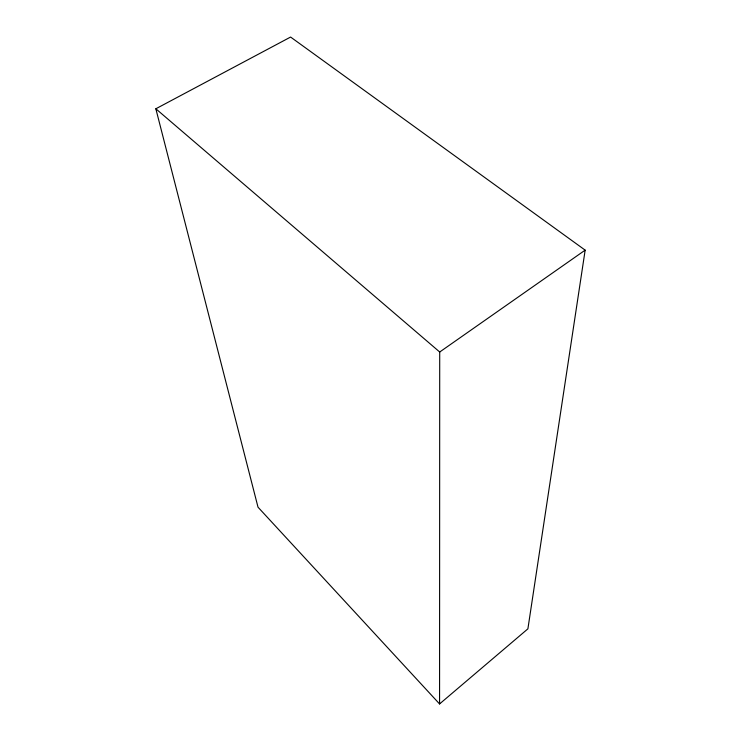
<?xml version="1.0" encoding="UTF-8"?>
<svg xmlns="http://www.w3.org/2000/svg" width="741" height="741" viewBox="0 0 741 741"><rect width="100%" height="100%" fill="white"/><g stroke="black" fill="none" stroke-linecap="round" stroke-linejoin="round"><path stroke-width="1.11" d="M439.57 703.95L439.709 352.012L155.842 108.779L290.592 37.05L585.158 250.143L527.898 628.84L439.57 703.95L258.016 507.187L155.842 108.779M439.709 352.012L585.158 250.143"/></g></svg>
